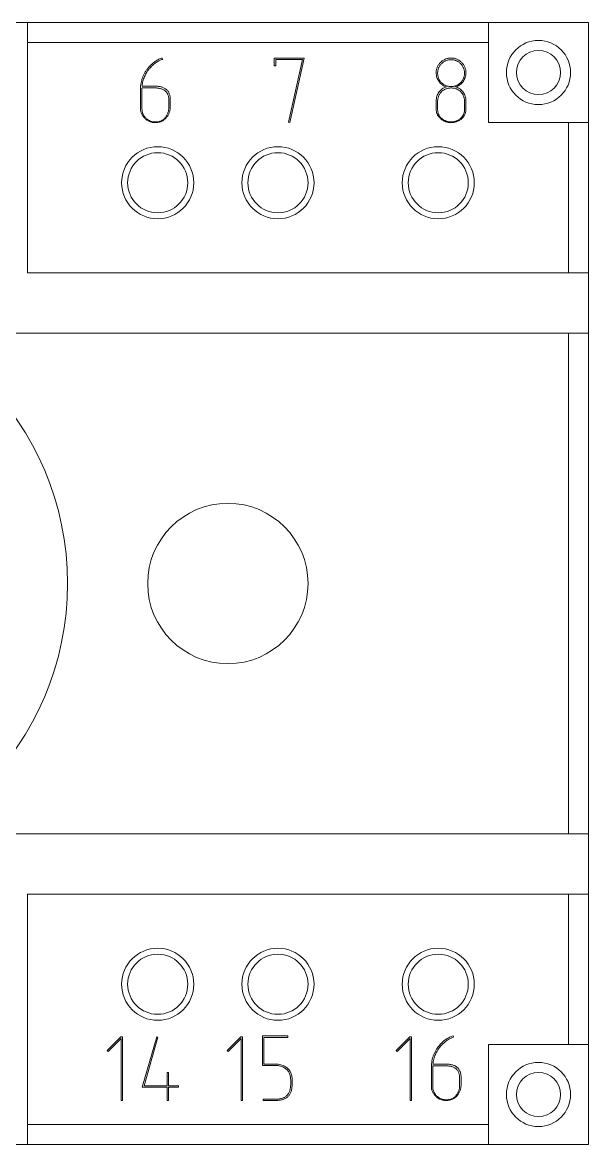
# Model space of a CAD drawing. Header units: millimetres. Extents: x -20.2 to 20.3, y -14 to 14.
# Drawn here: x 6.13 to 20.25, y -14 to 14 of the extents above; entities that cross this region are included whole.
import ezdxf

# ---------------------------------------------------------------- set-up
doc = ezdxf.new("R2010")
doc.units = ezdxf.units.MM
doc.header["$MEASUREMENT"] = 0

msp = doc.modelspace()

# ---------------------------------------------------------------- linework, layer by layer
at = {"linetype": 'Continuous', "lineweight": 0, "extrusion": (3.44509e-16, 1, -2.22045e-16)}
for p, q in [((6.25, 14), (4.75, 14)), ((17.75, 14), (6.25, 14)), ((6.25, 14), (6.25, 13.5)), ((20.25, 14), (17.75, 14)), ((17.75, 11.5), (17.75, 14)), ((20.25, 11.5), (20.25, 14)), ((6.25, 13.5), (6.25, 7.75)), ((6.25, 13.5), (17.75, 13.5)), ((9.615, 13.112), (9.625, 13.078)), ((12.408, 12.918), (12.408, 13.112)), ((12.408, 13.112), (13.155, 13.112)), ((12.444, 12.918), (12.408, 12.918)), ((12.444, 13.076), (12.444, 12.918)), ((13.111, 13.076), (12.444, 13.076)), ((12.761, 11.509), (13.111, 13.076)), ((13.155, 13.112), (12.796, 11.5)), ((9.071, 11.849), (9.071, 12.336)), ((9.108, 11.835), (9.108, 12.351)), ((9.109, 12.365), (9.427, 12.365)), ((9.11, 12.41), (9.427, 12.41)), ((9.778, 12.06), (9.778, 11.898)), ((9.814, 12.072), (9.814, 11.911)), ((16.448, 11.833), (16.448, 12.042)), ((17.191, 12.042), (17.191, 11.833)), ((16.485, 11.82), (16.485, 12.03)), ((17.155, 12.03), (17.155, 11.82)), ((12.796, 11.5), (12.761, 11.509)), ((20.25, 11.5), (17.75, 11.5)), ((19.75, 11.5), (19.75, 7.75)), ((20.25, 7.75), (20.25, 11.5)), ((6.25, 7.75), (19.75, 7.75)), ((19.75, 7.75), (20.25, 7.75)), ((20.25, 6.25), (20.25, 7.75)), ((19.75, 6.25), (3.674, 6.25)), ((20.25, 6.25), (19.75, 6.25)), ((19.75, 6.25), (19.75, -6.25)), ((20.25, -6.25), (20.25, 6.25)), ((3.674, -6.25), (19.75, -6.25)), ((19.75, -6.25), (20.25, -6.25)), ((20.25, -7.75), (20.25, -6.25)), ((19.75, -7.75), (6.25, -7.75)), ((6.25, -7.75), (6.25, -13.5)), ((20.25, -7.75), (19.75, -7.75)), ((19.75, -7.75), (19.75, -11.5)), ((20.25, -11.5), (20.25, -7.75)), ((8.242, -11.654), (8.582, -11.313)), ((8.588, -11.356), (8.266, -11.679)), ((8.582, -11.313), (8.624, -11.313)), ((8.588, -12.9), (8.588, -11.356)), ((8.624, -11.313), (8.624, -12.9)), ((9.115, -12.566), (9.474, -11.313)), ((9.507, -11.323), (9.161, -12.531)), ((9.474, -11.313), (9.507, -11.323)), ((11.234, -11.654), (11.575, -11.313)), ((11.581, -11.356), (11.258, -11.679)), ((11.575, -11.313), (11.617, -11.313)), ((11.581, -12.9), (11.581, -11.356)), ((11.617, -11.313), (11.617, -12.9)), ((12.112, -12.026), (12.112, -11.29)), ((12.112, -11.29), (12.747, -11.29)), ((12.747, -11.326), (12.148, -11.326)), ((12.148, -11.326), (12.148, -11.991)), ((12.747, -11.29), (12.747, -11.326)), ((15.451, -11.654), (15.791, -11.313)), ((15.797, -11.356), (15.475, -11.679)), ((15.791, -11.313), (15.833, -11.313)), ((15.797, -12.9), (15.797, -11.356)), ((15.833, -11.313), (15.833, -12.9)), ((16.872, -11.29), (16.881, -11.324)), ((8.266, -11.679), (8.242, -11.654)), ((11.258, -11.679), (11.234, -11.654)), ((15.475, -11.679), (15.451, -11.654)), ((20.25, -11.5), (17.75, -11.5)), ((17.75, -11.5), (17.75, -14)), ((20.25, -14), (20.25, -11.5)), ((12.439, -12.026), (12.112, -12.026)), ((12.148, -11.991), (12.439, -11.991)), ((16.366, -12.036), (16.684, -12.036)), ((16.367, -11.991), (16.684, -11.991)), ((9.738, -12.198), (9.773, -12.198)), ((9.738, -12.531), (9.738, -12.198)), ((9.773, -12.198), (9.773, -12.531)), ((16.329, -12.552), (16.329, -12.065)), ((16.365, -12.565), (16.365, -12.05)), ((9.738, -12.566), (9.115, -12.566)), ((9.161, -12.531), (9.738, -12.531)), ((9.738, -12.9), (9.738, -12.566)), ((9.773, -12.531), (10.019, -12.531)), ((10.019, -12.566), (9.773, -12.566)), ((9.773, -12.566), (9.773, -12.9)), ((10.019, -12.531), (10.019, -12.566)), ((12.818, -12.495), (12.818, -12.388)), ((12.854, -12.388), (12.854, -12.495)), ((17.034, -12.34), (17.034, -12.503)), ((17.07, -12.328), (17.07, -12.49)), ((12.13, -12.9), (12.13, -12.868)), ((12.13, -12.868), (12.448, -12.868)), ((8.624, -12.9), (8.588, -12.9)), ((9.773, -12.9), (9.738, -12.9)), ((11.617, -12.9), (11.581, -12.9)), ((12.448, -12.9), (12.13, -12.9)), ((15.833, -12.9), (15.797, -12.9)), ((17.75, -13.5), (6.25, -13.5)), ((6.25, -13.5), (6.25, -14)), ((4.75, -14), (6.25, -14)), ((6.25, -14), (17.75, -14)), ((17.75, -14), (20.25, -14))]:
    msp.add_line(p, q, dxfattribs=at)
at = {"linetype": 'Continuous', "lineweight": 0, "extrusion": (-9.86076e-32, -2.22045e-16, -1)}
for centre, radius in [((-19, 12.75), 0.8), ((-9.5, 10), 0.9), ((-12.5, 10), 0.9), ((-16.5, 10), 0.9), ((-16.5, 10), 0.75), ((0, 0), 7.25), ((-11.25, 0), 2), ((-9.5, -10), 0.9), ((-12.5, -10), 0.9), ((-16.5, -10), 0.9), ((-16.5, -10), 0.75), ((-19, -12.75), 0.8)]:
    msp.add_circle(centre, radius, dxfattribs=at)
at = {"linetype": 'Continuous', "lineweight": 0, "extrusion": (-7.39557e-32, -2.22045e-16, -1)}
for centre in [(-19, 12.75), (-19, -12.75)]:
    msp.add_circle(centre, 0.55, dxfattribs=at)
at = {"linetype": 'Continuous', "lineweight": 0, "extrusion": (-1.2326e-31, -2.22045e-16, -1)}
for centre in [(-9.5, 10), (-12.5, 10), (-9.5, -10), (-12.5, -10)]:
    msp.add_circle(centre, 0.75, dxfattribs=at)
at = {"linetype": 'Continuous', "lineweight": 0}
for points, knots in [([(9.071, 12.336), (9.072, 12.362), (9.073, 12.413), (9.083, 12.489), (9.1, 12.562), (9.124, 12.633), (9.153, 12.702), (9.19, 12.768), (9.233, 12.831), (9.267, 12.87), (9.284, 12.89)], [0, 0, 0, 0, 0.0000780546, 0.0001542121, 0.000229115, 0.0003034386, 0.0003777309, 0.0004526204, 0.0005291195, 0.0006074634, 0.0006074634, 0.0006074634, 0.0006074634]), ([(9.284, 12.89), (9.296, 12.904), (9.321, 12.932), (9.361, 12.969), (9.401, 13.003), (9.442, 13.033), (9.484, 13.058), (9.527, 13.08), (9.57, 13.099), (9.6, 13.107), (9.615, 13.112)], [0, 0, 0, 0, 0.0000565103, 0.0001107507, 0.0001629673, 0.0002135808, 0.0002624314, 0.0003101649, 0.0003567596, 0.0004030344, 0.0004030344, 0.0004030344, 0.0004030344]), ([(9.625, 13.078), (9.611, 13.074), (9.584, 13.066), (9.544, 13.049), (9.503, 13.028), (9.464, 13.003), (9.425, 12.975), (9.386, 12.943), (9.348, 12.906), (9.323, 12.88), (9.311, 12.867)], [0, 0, 0, 0, 0.0000423216, 0.0000857842, 0.000130749, 0.0001770175, 0.000225168, 0.000275435, 0.0003280242, 0.0003831158, 0.0003831158, 0.0003831158, 0.0003831158]), ([(16.448, 12.743), (16.449, 12.755), (16.449, 12.78), (16.454, 12.816), (16.463, 12.851), (16.475, 12.885), (16.49, 12.917), (16.509, 12.948), (16.531, 12.976), (16.548, 12.994), (16.556, 13.003)], [0, 0, 0, 0, 0.0000372154, 0.000073322, 0.0001087061, 0.0001436442, 0.0001786246, 0.0002138693, 0.0002496423, 0.0002866323, 0.0002866323, 0.0002866323, 0.0002866323]), ([(16.485, 12.735), (16.485, 12.747), (16.485, 12.769), (16.49, 12.802), (16.497, 12.834), (16.508, 12.865), (16.522, 12.894), (16.539, 12.922), (16.558, 12.948), (16.574, 12.964), (16.581, 12.972)], [0, 0, 0, 0, 0.0000340589, 0.0000670028, 0.0000990835, 0.0001310374, 0.0001625765, 0.0001945247, 0.000226871, 0.0002601457, 0.0002601457, 0.0002601457, 0.0002601457]), ([(16.556, 13.003), (16.565, 13.012), (16.583, 13.029), (16.613, 13.051), (16.644, 13.07), (16.676, 13.085), (16.71, 13.097), (16.745, 13.106), (16.782, 13.11), (16.807, 13.111), (16.82, 13.112)], [0, 0, 0, 0, 0.0000377726, 0.0000746147, 0.0001105391, 0.0001463313, 0.0001820952, 0.0002183211, 0.0002552866, 0.0002933792, 0.0002933792, 0.0002933792, 0.0002933792]), ([(16.581, 12.972), (16.59, 12.98), (16.606, 12.996), (16.633, 13.015), (16.66, 13.033), (16.69, 13.046), (16.721, 13.057), (16.752, 13.065), (16.786, 13.07), (16.808, 13.07), (16.82, 13.07)], [0, 0, 0, 0, 0.0000338659, 0.0000667961, 0.0000990176, 0.0001312813, 0.0001629937, 0.0001955895, 0.0002286265, 0.0002627818, 0.0002627818, 0.0002627818, 0.0002627818]), ([(16.82, 13.112), (16.832, 13.111), (16.857, 13.111), (16.894, 13.105), (16.929, 13.097), (16.963, 13.085), (16.995, 13.07), (17.026, 13.051), (17.055, 13.029), (17.073, 13.012), (17.082, 13.003)], [0, 0, 0, 0, 0.000038066, 0.0000746535, 0.000110854, 0.0001462574, 0.0001820246, 0.0002179239, 0.0002544561, 0.0002919387, 0.0002919387, 0.0002919387, 0.0002919387]), ([(16.82, 13.07), (16.831, 13.07), (16.854, 13.07), (16.887, 13.065), (16.919, 13.057), (16.949, 13.046), (16.978, 13.033), (17.006, 13.015), (17.033, 12.996), (17.048, 12.98), (17.057, 12.972)], [0, 0, 0, 0, 0.0000342422, 0.0000673633, 0.0000996996, 0.0001314927, 0.0001635196, 0.0001958232, 0.0002285552, 0.000262248, 0.000262248, 0.000262248, 0.000262248]), ([(17.057, 12.972), (17.064, 12.964), (17.08, 12.948), (17.1, 12.922), (17.117, 12.894), (17.131, 12.865), (17.141, 12.834), (17.149, 12.803), (17.154, 12.769), (17.155, 12.747), (17.155, 12.735)], [0, 0, 0, 0, 0.0000336461, 0.0000663327, 0.0000985914, 0.0001302563, 0.0001623376, 0.000194629, 0.0002277043, 0.000261899, 0.000261899, 0.000261899, 0.000261899]), ([(17.082, 13.003), (17.09, 12.994), (17.108, 12.977), (17.13, 12.947), (17.149, 12.917), (17.164, 12.885), (17.176, 12.851), (17.185, 12.816), (17.19, 12.78), (17.19, 12.755), (17.191, 12.743)], [0, 0, 0, 0, 0.0000372142, 0.0000729749, 0.0001083903, 0.0001433586, 0.0001784025, 0.0002137744, 0.0002498687, 0.0002870713, 0.0002870713, 0.0002870713, 0.0002870713]), ([(9.311, 12.867), (9.296, 12.849), (9.268, 12.816), (9.23, 12.762), (9.197, 12.708), (9.17, 12.651), (9.147, 12.593), (9.129, 12.534), (9.117, 12.473), (9.112, 12.431), (9.11, 12.41)], [0, 0, 0, 0, 0.0000668775, 0.0001318748, 0.0001953554, 0.0002577096, 0.0003196779, 0.0003817059, 0.0004434728, 0.0005062393, 0.0005062393, 0.0005062393, 0.0005062393]), ([(16.519, 12.525), (16.508, 12.542), (16.487, 12.575), (16.465, 12.628), (16.451, 12.685), (16.449, 12.723), (16.448, 12.743)], [0, 0, 0, 0, 0.0000594239, 0.0001167174, 0.0001740636, 0.0002324412, 0.0002324412, 0.0002324412, 0.0002324412]), ([(16.581, 12.497), (16.574, 12.505), (16.558, 12.521), (16.539, 12.548), (16.522, 12.576), (16.508, 12.605), (16.497, 12.636), (16.49, 12.668), (16.485, 12.701), (16.485, 12.724), (16.485, 12.735)], [0, 0, 0, 0, 0.0000336944, 0.0000664786, 0.0000985791, 0.0001309053, 0.000162679, 0.000195256, 0.000228357, 0.0002625783, 0.0002625783, 0.0002625783, 0.0002625783]), ([(17.155, 12.735), (17.155, 12.724), (17.154, 12.701), (17.149, 12.668), (17.142, 12.636), (17.131, 12.605), (17.117, 12.576), (17.1, 12.548), (17.08, 12.521), (17.064, 12.505), (17.057, 12.497)], [0, 0, 0, 0, 0.0000342316, 0.0000673425, 0.0001000112, 0.0001317944, 0.0001641302, 0.0001964238, 0.0002294275, 0.0002633691, 0.0002633691, 0.0002633691, 0.0002633691]), ([(17.191, 12.743), (17.19, 12.723), (17.188, 12.684), (17.174, 12.628), (17.152, 12.574), (17.13, 12.542), (17.119, 12.525)], [0, 0, 0, 0, 0.0000587965, 0.0001161799, 0.0001739752, 0.000233208, 0.000233208, 0.000233208, 0.000233208]), ([(9.108, 12.351), (9.108, 12.353), (9.108, 12.358), (9.108, 12.363), (9.109, 12.365)], [0, 0, 0, 0, 0.00000674859, 0.00001423096, 0.00001423096, 0.00001423096, 0.00001423096]), ([(9.427, 12.41), (9.443, 12.41), (9.473, 12.41), (9.517, 12.406), (9.558, 12.399), (9.596, 12.39), (9.631, 12.378), (9.663, 12.364), (9.691, 12.347), (9.718, 12.327), (9.74, 12.304), (9.76, 12.279), (9.777, 12.251), (9.79, 12.22), (9.801, 12.187), (9.808, 12.151), (9.813, 12.113), (9.814, 12.086), (9.814, 12.072)], [0, 0, 0, 0, 0.0000463449, 0.0000896823, 0.0001305871, 0.00016923, 0.0002055192, 0.0002399074, 0.0002729495, 0.0003052376, 0.0003367535, 0.0003682128, 0.0004001711, 0.0004331666, 0.0004674598, 0.0005036624, 0.0005418371, 0.0005822192, 0.0005822192, 0.0005822192, 0.0005822192]), ([(9.427, 12.365), (9.441, 12.365), (9.469, 12.365), (9.509, 12.361), (9.546, 12.355), (9.58, 12.347), (9.612, 12.336), (9.641, 12.323), (9.667, 12.307), (9.691, 12.29), (9.711, 12.269), (9.729, 12.246), (9.744, 12.221), (9.757, 12.194), (9.766, 12.164), (9.773, 12.131), (9.777, 12.097), (9.778, 12.073), (9.778, 12.06)], [0, 0, 0, 0, 0.0000423128, 0.0000819494, 0.0001190956, 0.0001543188, 0.0001874253, 0.0002188153, 0.0002488604, 0.0002780474, 0.0003067125, 0.0003353408, 0.0003641163, 0.0003942521, 0.0004253538, 0.0004578524, 0.000492614, 0.0005293007, 0.0005293007, 0.0005293007, 0.0005293007]), ([(16.448, 12.042), (16.449, 12.062), (16.451, 12.102), (16.464, 12.159), (16.486, 12.212), (16.517, 12.261), (16.555, 12.305), (16.599, 12.342), (16.65, 12.372), (16.687, 12.385), (16.706, 12.392)], [0, 0, 0, 0, 0.0000595555, 0.0001169396, 0.0001732093, 0.0002303669, 0.0002876734, 0.000344337, 0.0004018501, 0.0004616417, 0.0004616417, 0.0004616417, 0.0004616417]), ([(16.485, 12.03), (16.485, 12.042), (16.485, 12.065), (16.49, 12.099), (16.497, 12.131), (16.508, 12.162), (16.521, 12.192), (16.538, 12.219), (16.558, 12.245), (16.58, 12.27), (16.605, 12.292), (16.631, 12.312), (16.658, 12.329), (16.688, 12.342), (16.719, 12.353), (16.751, 12.36), (16.785, 12.365), (16.808, 12.365), (16.82, 12.365)], [0, 0, 0, 0, 0.0000348906, 0.000068656, 0.0001015432, 0.0001336173, 0.0001656178, 0.000197686, 0.000229872, 0.0002630352, 0.0002961985, 0.0003283844, 0.0003604527, 0.0003925982, 0.000424558, 0.0004574452, 0.0004912106, 0.0005261012, 0.0005261012, 0.0005261012, 0.0005261012]), ([(16.706, 12.392), (16.687, 12.399), (16.651, 12.412), (16.601, 12.442), (16.556, 12.479), (16.531, 12.51), (16.519, 12.525)], [0, 0, 0, 0, 0.0000588497, 0.0001168557, 0.0001743546, 0.0002338156, 0.0002338156, 0.0002338156, 0.0002338156]), ([(16.82, 12.4), (16.808, 12.4), (16.786, 12.401), (16.752, 12.406), (16.72, 12.413), (16.69, 12.424), (16.661, 12.438), (16.633, 12.455), (16.606, 12.474), (16.59, 12.489), (16.581, 12.497)], [0, 0, 0, 0, 0.0000340518, 0.0000669888, 0.0000994043, 0.0001310206, 0.0001631866, 0.0001951281, 0.0002277498, 0.0002612773, 0.0002612773, 0.0002612773, 0.0002612773]), ([(17.057, 12.497), (17.048, 12.489), (17.032, 12.474), (17.006, 12.454), (16.978, 12.438), (16.949, 12.424), (16.919, 12.413), (16.887, 12.406), (16.854, 12.401), (16.831, 12.4), (16.82, 12.4)], [0, 0, 0, 0, 0.0000334493, 0.0000659654, 0.0000980812, 0.0001301039, 0.0001618927, 0.0001941418, 0.0002272586, 0.0002614962, 0.0002614962, 0.0002614962, 0.0002614962]), ([(16.82, 12.365), (16.831, 12.365), (16.854, 12.365), (16.888, 12.36), (16.921, 12.353), (16.952, 12.342), (16.981, 12.329), (17.009, 12.312), (17.035, 12.292), (17.06, 12.27), (17.082, 12.245), (17.101, 12.219), (17.118, 12.192), (17.132, 12.162), (17.142, 12.131), (17.149, 12.099), (17.154, 12.065), (17.155, 12.042), (17.155, 12.03)], [0, 0, 0, 0, 0.0000349008, 0.0000686761, 0.0001015729, 0.0001335421, 0.0001656969, 0.0001977746, 0.0002299699, 0.0002631428, 0.0002963158, 0.0003285111, 0.0003605888, 0.0003927436, 0.0004247128, 0.0004576096, 0.0004913849, 0.0005262857, 0.0005262857, 0.0005262857, 0.0005262857]), ([(17.119, 12.525), (17.107, 12.51), (17.083, 12.479), (17.038, 12.442), (16.989, 12.411), (16.952, 12.399), (16.933, 12.392)], [0, 0, 0, 0, 0.0000588303, 0.0001158429, 0.0001736014, 0.000233171, 0.000233171, 0.000233171, 0.000233171]), ([(16.933, 12.392), (16.952, 12.385), (16.989, 12.372), (17.04, 12.342), (17.084, 12.305), (17.122, 12.261), (17.153, 12.212), (17.175, 12.159), (17.188, 12.102), (17.19, 12.062), (17.191, 12.042)], [0, 0, 0, 0, 0.000059547, 0.0001171269, 0.0001732899, 0.0002303621, 0.0002872859, 0.0003433255, 0.0004004749, 0.0004597868, 0.0004597868, 0.0004597868, 0.0004597868]), ([(9.17, 11.616), (9.162, 11.624), (9.146, 11.641), (9.127, 11.669), (9.109, 11.697), (9.095, 11.726), (9.085, 11.756), (9.077, 11.786), (9.072, 11.817), (9.072, 11.838), (9.071, 11.849)], [0, 0, 0, 0, 0.0000352728, 0.0000691108, 0.000101964, 0.0001339147, 0.0001652809, 0.0001964857, 0.0002281006, 0.0002597634, 0.0002597634, 0.0002597634, 0.0002597634]), ([(9.196, 11.623), (9.189, 11.631), (9.175, 11.647), (9.157, 11.672), (9.142, 11.698), (9.129, 11.724), (9.12, 11.751), (9.113, 11.778), (9.108, 11.807), (9.108, 11.826), (9.108, 11.835)], [0, 0, 0, 0, 0.000031739, 0.0000627831, 0.0000925645, 0.0001213138, 0.0001499555, 0.0001781199, 0.0002064962, 0.0002352959, 0.0002352959, 0.0002352959, 0.0002352959]), ([(9.778, 11.898), (9.778, 11.884), (9.777, 11.859), (9.773, 11.821), (9.766, 11.785), (9.757, 11.751), (9.745, 11.718), (9.73, 11.688), (9.712, 11.658), (9.699, 11.641), (9.692, 11.632)], [0, 0, 0, 0, 0.0000394396, 0.0000772804, 0.0001137726, 0.000149183, 0.0001836771, 0.0002179806, 0.0002515954, 0.0002856129, 0.0002856129, 0.0002856129, 0.0002856129]), ([(9.814, 11.911), (9.813, 11.897), (9.813, 11.869), (9.808, 11.828), (9.8, 11.79), (9.79, 11.752), (9.776, 11.717), (9.76, 11.684), (9.74, 11.652), (9.724, 11.633), (9.717, 11.623)], [0, 0, 0, 0, 0.0000422312, 0.0000829272, 0.0001223673, 0.0001606616, 0.0001984017, 0.0002356773, 0.0002729731, 0.0003104287, 0.0003104287, 0.0003104287, 0.0003104287]), ([(16.563, 11.593), (16.554, 11.601), (16.536, 11.617), (16.513, 11.644), (16.493, 11.672), (16.477, 11.701), (16.464, 11.732), (16.455, 11.764), (16.449, 11.798), (16.449, 11.821), (16.448, 11.833)], [0, 0, 0, 0, 0.000036562, 0.0000714196, 0.000105259, 0.0001386184, 0.0001712588, 0.0002045291, 0.0002379921, 0.000272839, 0.000272839, 0.000272839, 0.000272839]), ([(16.588, 11.602), (16.58, 11.609), (16.564, 11.623), (16.543, 11.648), (16.524, 11.673), (16.51, 11.7), (16.498, 11.728), (16.49, 11.757), (16.486, 11.788), (16.485, 11.809), (16.485, 11.82)], [0, 0, 0, 0, 0.0000329233, 0.0000646462, 0.0000954497, 0.0001255684, 0.0001552762, 0.0001856249, 0.0002162728, 0.0002480349, 0.0002480349, 0.0002480349, 0.0002480349]), ([(17.155, 11.82), (17.154, 11.809), (17.154, 11.788), (17.149, 11.758), (17.141, 11.729), (17.129, 11.701), (17.115, 11.674), (17.097, 11.649), (17.076, 11.625), (17.06, 11.61), (17.052, 11.603)], [0, 0, 0, 0, 0.0000313904, 0.0000616709, 0.0000913224, 0.0001210115, 0.0001511113, 0.0001816913, 0.0002133942, 0.000246278, 0.000246278, 0.000246278, 0.000246278]), ([(17.191, 11.833), (17.19, 11.821), (17.19, 11.798), (17.184, 11.764), (17.175, 11.732), (17.163, 11.701), (17.146, 11.672), (17.127, 11.644), (17.103, 11.617), (17.085, 11.601), (17.076, 11.593)], [0, 0, 0, 0, 0.0000349928, 0.0000685959, 0.0001020055, 0.0001347825, 0.0001682816, 0.0002022626, 0.0002372661, 0.0002739812, 0.0002739812, 0.0002739812, 0.0002739812]), ([(9.443, 11.5), (9.429, 11.5), (9.403, 11.501), (9.364, 11.506), (9.327, 11.516), (9.292, 11.529), (9.259, 11.544), (9.227, 11.565), (9.197, 11.588), (9.179, 11.606), (9.17, 11.616)], [0, 0, 0, 0, 0.0000396729, 0.0000782644, 0.0001155243, 0.0001524725, 0.0001890257, 0.0002259073, 0.000263594, 0.0003020433, 0.0003020433, 0.0003020433, 0.0003020433]), ([(9.443, 11.517), (9.431, 11.517), (9.407, 11.518), (9.372, 11.523), (9.339, 11.531), (9.307, 11.543), (9.277, 11.558), (9.248, 11.576), (9.221, 11.598), (9.204, 11.615), (9.196, 11.623)], [0, 0, 0, 0, 0.0000358931, 0.0000703391, 0.0001043521, 0.0001377141, 0.0001711944, 0.0002045398, 0.0002390664, 0.0002746068, 0.0002746068, 0.0002746068, 0.0002746068]), ([(9.692, 11.632), (9.684, 11.622), (9.668, 11.604), (9.642, 11.581), (9.614, 11.561), (9.584, 11.544), (9.551, 11.532), (9.517, 11.523), (9.481, 11.518), (9.456, 11.517), (9.443, 11.517)], [0, 0, 0, 0, 0.0000359843, 0.0000707096, 0.0001049656, 0.0001387587, 0.0001731616, 0.0002082561, 0.0002446344, 0.0002827835, 0.0002827835, 0.0002827835, 0.0002827835]), ([(9.717, 11.623), (9.708, 11.613), (9.691, 11.594), (9.661, 11.569), (9.63, 11.547), (9.596, 11.53), (9.561, 11.517), (9.523, 11.507), (9.484, 11.501), (9.457, 11.5), (9.443, 11.5)], [0, 0, 0, 0, 0.0000390353, 0.0000769258, 0.0001143572, 0.0001511378, 0.0001887338, 0.0002268356, 0.0002663004, 0.0003074565, 0.0003074565, 0.0003074565, 0.0003074565]), ([(16.82, 11.5), (16.808, 11.5), (16.784, 11.501), (16.748, 11.505), (16.714, 11.513), (16.682, 11.523), (16.65, 11.536), (16.62, 11.552), (16.591, 11.571), (16.572, 11.586), (16.563, 11.593)], [0, 0, 0, 0, 0.000036278, 0.0000717195, 0.000106644, 0.0001409261, 0.0001747165, 0.0002092116, 0.0002441054, 0.0002792965, 0.0002792965, 0.0002792965, 0.0002792965]), ([(16.82, 11.517), (16.809, 11.517), (16.788, 11.518), (16.757, 11.521), (16.727, 11.528), (16.697, 11.537), (16.669, 11.55), (16.641, 11.564), (16.614, 11.582), (16.597, 11.595), (16.588, 11.602)], [0, 0, 0, 0, 0.0000316449, 0.0000627934, 0.0000937307, 0.0001246251, 0.0001555011, 0.0001868012, 0.0002189209, 0.000251884, 0.000251884, 0.000251884, 0.000251884]), ([(17.052, 11.603), (17.043, 11.596), (17.026, 11.582), (16.999, 11.565), (16.971, 11.55), (16.943, 11.538), (16.913, 11.528), (16.883, 11.522), (16.851, 11.518), (16.83, 11.517), (16.82, 11.517)], [0, 0, 0, 0, 0.0000331972, 0.000065335, 0.0000968196, 0.000127713, 0.0001587328, 0.0001900344, 0.0002212005, 0.0002532182, 0.0002532182, 0.0002532182, 0.0002532182]), ([(17.076, 11.593), (17.067, 11.586), (17.048, 11.571), (17.019, 11.552), (16.988, 11.536), (16.957, 11.523), (16.924, 11.513), (16.89, 11.505), (16.855, 11.501), (16.832, 11.5), (16.82, 11.5)], [0, 0, 0, 0, 0.0000355118, 0.0000707426, 0.0001049618, 0.0001391198, 0.0001734406, 0.000208057, 0.0002431853, 0.0002791487, 0.0002791487, 0.0002791487, 0.0002791487]), ([(16.541, -11.511), (16.553, -11.498), (16.578, -11.47), (16.618, -11.432), (16.658, -11.399), (16.699, -11.369), (16.741, -11.344), (16.784, -11.322), (16.827, -11.304), (16.857, -11.295), (16.872, -11.29)], [0, 0, 0, 0, 0.0000564376, 0.0001106082, 0.0001627577, 0.0002133061, 0.0002620938, 0.0003097658, 0.0003563007, 0.0004025158, 0.0004025158, 0.0004025158, 0.0004025158]), ([(16.881, -11.324), (16.868, -11.328), (16.84, -11.336), (16.8, -11.353), (16.76, -11.374), (16.721, -11.398), (16.682, -11.427), (16.643, -11.459), (16.605, -11.495), (16.58, -11.522), (16.568, -11.535)], [0, 0, 0, 0, 0.0000422681, 0.0000856757, 0.0001305837, 0.0001767936, 0.0002248833, 0.0002750866, 0.0003276094, 0.0003826312, 0.0003826312, 0.0003826312, 0.0003826312]), ([(16.329, -12.065), (16.329, -12.039), (16.33, -11.988), (16.341, -11.912), (16.357, -11.839), (16.381, -11.768), (16.411, -11.7), (16.447, -11.634), (16.49, -11.571), (16.524, -11.531), (16.541, -11.511)], [0, 0, 0, 0, 0.0000779545, 0.0001540143, 0.0002288212, 0.0003030495, 0.0003772465, 0.00045204, 0.000528441, 0.0006066844, 0.0006066844, 0.0006066844, 0.0006066844]), ([(16.568, -11.535), (16.553, -11.552), (16.525, -11.586), (16.487, -11.639), (16.455, -11.694), (16.427, -11.75), (16.404, -11.808), (16.386, -11.868), (16.374, -11.929), (16.369, -11.97), (16.367, -11.991)], [0, 0, 0, 0, 0.0000667924, 0.0001317069, 0.0001951068, 0.0002573816, 0.0003192711, 0.0003812201, 0.0004429084, 0.000505595, 0.000505595, 0.000505595, 0.000505595]), ([(12.439, -11.991), (12.461, -11.992), (12.506, -11.994), (12.57, -12.007), (12.632, -12.029), (12.67, -12.05), (12.69, -12.061)], [0, 0, 0, 0, 0.0000673255, 0.0001326581, 0.0001976481, 0.0002631355, 0.0002631355, 0.0002631355, 0.0002631355]), ([(12.67, -12.091), (12.653, -12.081), (12.619, -12.061), (12.562, -12.041), (12.502, -12.028), (12.46, -12.026), (12.439, -12.026)], [0, 0, 0, 0, 0.0000597599, 0.0001192546, 0.0001803854, 0.0002439076, 0.0002439076, 0.0002439076, 0.0002439076]), ([(16.365, -12.05), (16.365, -12.048), (16.365, -12.043), (16.366, -12.038), (16.366, -12.036)], [0, 0, 0, 0, 0.00000674006, 0.00001421296, 0.00001421296, 0.00001421296, 0.00001421296]), ([(16.684, -11.991), (16.7, -11.991), (16.73, -11.992), (16.774, -11.995), (16.814, -12.002), (16.852, -12.011), (16.887, -12.023), (16.919, -12.038), (16.948, -12.055), (16.974, -12.074), (16.996, -12.097), (17.017, -12.122), (17.033, -12.15), (17.047, -12.181), (17.057, -12.214), (17.065, -12.25), (17.069, -12.288), (17.07, -12.315), (17.07, -12.328)], [0, 0, 0, 0, 0.0000462798, 0.0000895564, 0.0001304037, 0.0001689923, 0.0002052306, 0.0002395705, 0.0002725662, 0.000304809, 0.0003362807, 0.0003676957, 0.0003996092, 0.0004325584, 0.0004668034, 0.0005029551, 0.0005410762, 0.0005814016, 0.0005814016, 0.0005814016, 0.0005814016]), ([(16.684, -12.036), (16.698, -12.036), (16.726, -12.036), (16.765, -12.04), (16.802, -12.046), (16.837, -12.054), (16.869, -12.065), (16.897, -12.078), (16.923, -12.094), (16.947, -12.111), (16.968, -12.132), (16.986, -12.154), (17.001, -12.18), (17.013, -12.207), (17.022, -12.237), (17.03, -12.269), (17.033, -12.304), (17.034, -12.328), (17.034, -12.34)], [0, 0, 0, 0, 0.0000422598, 0.0000818467, 0.0001189463, 0.0001541254, 0.0001871904, 0.0002185411, 0.0002485484, 0.0002776989, 0.0003063281, 0.0003349205, 0.0003636599, 0.000393758, 0.0004248207, 0.0004572785, 0.0004919965, 0.0005286373, 0.0005286373, 0.0005286373, 0.0005286373]), ([(12.818, -12.388), (12.817, -12.372), (12.817, -12.34), (12.809, -12.295), (12.798, -12.252), (12.782, -12.213), (12.761, -12.177), (12.735, -12.145), (12.705, -12.115), (12.682, -12.099), (12.67, -12.091)], [0, 0, 0, 0, 0.0000486328, 0.0000942456, 0.0001376314, 0.00017961, 0.0002203113, 0.0002611661, 0.0003022508, 0.0003450657, 0.0003450657, 0.0003450657, 0.0003450657]), ([(12.69, -12.061), (12.703, -12.07), (12.729, -12.087), (12.762, -12.119), (12.79, -12.155), (12.813, -12.195), (12.832, -12.238), (12.844, -12.285), (12.852, -12.335), (12.853, -12.37), (12.854, -12.388)], [0, 0, 0, 0, 0.000047073, 0.0000925358, 0.0001372932, 0.0001821662, 0.0002279588, 0.0002760108, 0.0003264766, 0.0003799161, 0.0003799161, 0.0003799161, 0.0003799161]), ([(12.854, -12.495), (12.853, -12.511), (12.853, -12.543), (12.848, -12.589), (12.84, -12.632), (12.829, -12.672), (12.815, -12.708), (12.797, -12.742), (12.777, -12.772), (12.753, -12.799), (12.726, -12.823), (12.695, -12.844), (12.662, -12.861), (12.625, -12.875), (12.586, -12.887), (12.543, -12.894), (12.497, -12.899), (12.465, -12.9), (12.448, -12.9)], [0, 0, 0, 0, 0.0000485519, 0.0000938567, 0.0001367964, 0.000177035, 0.0002157418, 0.0002527533, 0.0002886818, 0.0003240564, 0.000359431, 0.0003953595, 0.000432371, 0.0004706248, 0.0005112943, 0.000554234, 0.0005995388, 0.0006480907, 0.0006480907, 0.0006480907, 0.0006480907]), ([(12.448, -12.868), (12.463, -12.868), (12.492, -12.867), (12.534, -12.863), (12.573, -12.855), (12.61, -12.845), (12.643, -12.832), (12.674, -12.816), (12.701, -12.797), (12.726, -12.775), (12.748, -12.75), (12.767, -12.722), (12.782, -12.691), (12.796, -12.658), (12.805, -12.621), (12.813, -12.582), (12.817, -12.539), (12.818, -12.51), (12.818, -12.495)], [0, 0, 0, 0, 0.0000442548, 0.0000858926, 0.0001252058, 0.0001624322, 0.0001978954, 0.0002319691, 0.0002649848, 0.0002973159, 0.0003299109, 0.000363016, 0.0003974012, 0.0004328644, 0.000470335, 0.000509993, 0.0005519801, 0.0005969367, 0.0005969367, 0.0005969367, 0.0005969367]), ([(16.427, -12.785), (16.419, -12.776), (16.404, -12.759), (16.384, -12.731), (16.367, -12.703), (16.353, -12.674), (16.342, -12.645), (16.334, -12.614), (16.329, -12.583), (16.329, -12.562), (16.329, -12.552)], [0, 0, 0, 0, 0.0000352282, 0.0000690236, 0.0001018353, 0.0001337456, 0.0001650723, 0.0001962376, 0.0002278126, 0.0002594354, 0.0002594354, 0.0002594354, 0.0002594354]), ([(16.453, -12.777), (16.446, -12.769), (16.432, -12.753), (16.414, -12.728), (16.399, -12.703), (16.386, -12.676), (16.377, -12.65), (16.37, -12.622), (16.366, -12.594), (16.365, -12.575), (16.365, -12.565)], [0, 0, 0, 0, 0.000031699, 0.0000627038, 0.0000924477, 0.0001211607, 0.0001497663, 0.0001778951, 0.0002062355, 0.0002349989, 0.0002349989, 0.0002349989, 0.0002349989]), ([(17.034, -12.503), (17.034, -12.516), (17.033, -12.542), (17.03, -12.579), (17.023, -12.615), (17.013, -12.649), (17.001, -12.682), (16.986, -12.713), (16.969, -12.742), (16.955, -12.76), (16.948, -12.769)], [0, 0, 0, 0, 0.00003939, 0.0000771831, 0.0001136295, 0.0001489953, 0.000183446, 0.0002177063, 0.0002512788, 0.0002852534, 0.0002852534, 0.0002852534, 0.0002852534]), ([(17.07, -12.49), (17.07, -12.504), (17.069, -12.531), (17.065, -12.572), (17.057, -12.611), (17.047, -12.648), (17.033, -12.683), (17.016, -12.716), (16.996, -12.748), (16.981, -12.768), (16.973, -12.777)], [0, 0, 0, 0, 0.0000421778, 0.0000828224, 0.0001222126, 0.0001604586, 0.0001981509, 0.0002353794, 0.000272628, 0.0003100364, 0.0003100364, 0.0003100364, 0.0003100364]), ([(16.7, -12.9), (16.686, -12.9), (16.66, -12.899), (16.621, -12.894), (16.584, -12.884), (16.549, -12.872), (16.516, -12.856), (16.484, -12.836), (16.454, -12.812), (16.436, -12.794), (16.427, -12.785)], [0, 0, 0, 0, 0.000039623, 0.0000781659, 0.0001153789, 0.0001522806, 0.0001887878, 0.000225623, 0.0002632622, 0.0003016632, 0.0003016632, 0.0003016632, 0.0003016632]), ([(16.7, -12.883), (16.688, -12.883), (16.664, -12.882), (16.629, -12.877), (16.596, -12.869), (16.564, -12.857), (16.534, -12.842), (16.505, -12.824), (16.478, -12.802), (16.461, -12.785), (16.453, -12.777)], [0, 0, 0, 0, 0.0000358484, 0.0000702515, 0.0001042221, 0.0001375425, 0.0001709811, 0.0002042849, 0.0002387685, 0.0002742646, 0.0002742646, 0.0002742646, 0.0002742646]), ([(16.948, -12.769), (16.94, -12.778), (16.925, -12.796), (16.899, -12.819), (16.87, -12.839), (16.84, -12.856), (16.808, -12.868), (16.774, -12.877), (16.737, -12.882), (16.712, -12.883), (16.7, -12.883)], [0, 0, 0, 0, 0.0000359387, 0.00007062, 0.0001048326, 0.0001385829, 0.0001729422, 0.0002079922, 0.0002443244, 0.0002824252, 0.0002824252, 0.0002824252, 0.0002824252]), ([(16.973, -12.777), (16.964, -12.787), (16.947, -12.807), (16.918, -12.831), (16.887, -12.853), (16.853, -12.87), (16.818, -12.883), (16.78, -12.893), (16.741, -12.899), (16.713, -12.9), (16.7, -12.9)], [0, 0, 0, 0, 0.0000389864, 0.0000768294, 0.0001142139, 0.0001509485, 0.0001884974, 0.0002265515, 0.0002659669, 0.0003070715, 0.0003070715, 0.0003070715, 0.0003070715])]:
    msp.add_open_spline(points, degree=3, knots=knots, dxfattribs=at)

doc.saveas('drawing.dxf')
